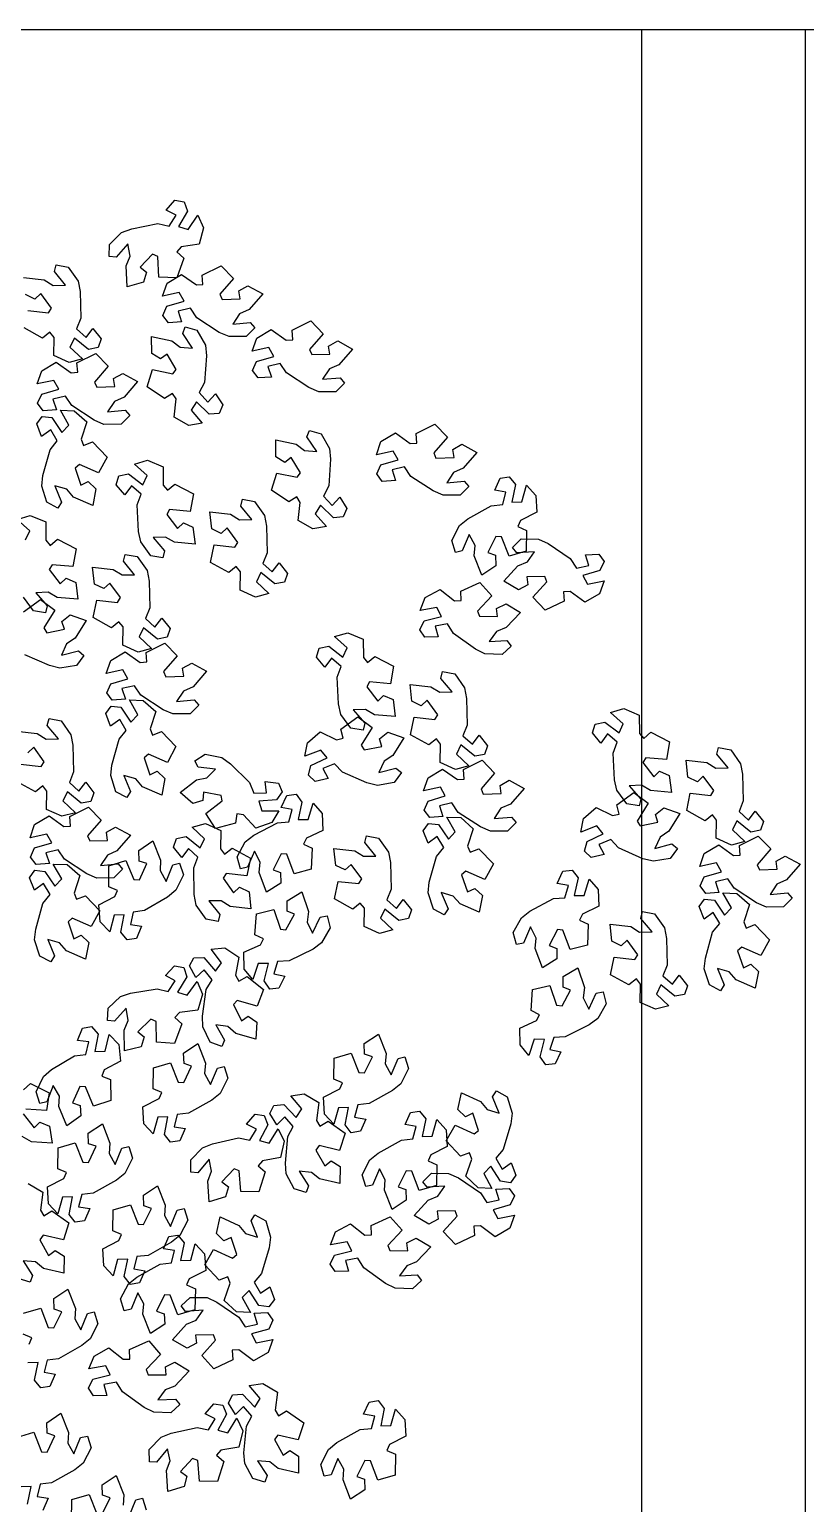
# Model space of a CAD drawing. Header units: millimetres. Extents: x 2004 to 9033, y -135 to 5682.
# Drawn here: x 6346.5 to 6488.4, y 4612.7 to 4882.3 of the extents above; entities that cross this region are included whole.
import ezdxf

# ---------------------------------------------------------------- set-up
doc = ezdxf.new("R2010")
doc.units = ezdxf.units.MM
doc.layers.add('alberi', color=74, linetype='Continuous')

msp = doc.modelspace()

# ---------------------------------------------------------------- linework, layer by layer
for p, q in [((5308.4, 4882.31), (7308.4, 4882.31)), ((6308.4, 4882.31), (6458.4, 4882.31)), ((6458.4, 4882.31), (6458.4, 4582.31)), ((6488.4, 4582.31), (6488.4, 4882.31))]:
    msp.add_line(p, q)
at = {"layer": 'alberi'}
for points in [[(6361.13, 4843.01), (6363.36, 4845.19), (6365.2, 4845.88), (6370, 4846.8), (6372.04, 4846.36), (6373.3, 4848.32), (6371.48, 4849.28), (6373.11, 4851.08), (6374.77, 4850.81), (6375.4, 4849.11), (6375.4, 4849.11), (6373.78, 4846.26), (6375.55, 4845.73), (6377.29, 4848.32), (6378.33, 4846.03), (6377.54, 4843.05), (6374.24, 4842.56), (6373.42, 4841.65), (6374.72, 4840.5), (6374.72, 4840.5), (6373.44, 4836.89), (6370.17, 4837), (6369.97, 4840.81), (6369.02, 4841.2), (6366.72, 4838.84), (6367.9, 4837.94), (6367.35, 4836.1), (6364.35, 4835.27), (6364.16, 4839.08), (6364.89, 4840.84), (6364.48, 4843.08), (6362.37, 4840.64), (6361.09, 4840.76)], [(6386.13, 4826.15), (6383.01, 4826.13), (6381.21, 4826.91), (6377.12, 4829.58), (6375.96, 4831.32), (6373.69, 4830.79), (6374.33, 4828.83), (6371.9, 4828.67), (6370.9, 4830.02), (6371.64, 4831.68), (6371.64, 4831.68), (6374.77, 4832.6), (6373.87, 4834.21), (6370.82, 4833.55), (6371.66, 4835.93), (6374.3, 4837.52), (6377.02, 4835.58), (6378.23, 4835.66), (6378.1, 4837.4), (6378.1, 4837.4), (6381.53, 4839.11), (6383.8, 4836.75), (6381.3, 4833.88), (6381.71, 4832.94), (6385.01, 4833.03), (6384.78, 4834.5), (6386.46, 4835.45), (6389.19, 4833.95), (6386.69, 4831.08), (6384.93, 4830.32), (6383.68, 4828.43), (6386.88, 4828.72), (6387.73, 4827.74)], [(6377.13, 4827.29), (6378.66, 4824.57), (6378.86, 4822.62), (6378.51, 4817.75), (6377.56, 4815.89), (6379.13, 4814.17), (6380.52, 4815.68), (6381.85, 4813.64), (6381.16, 4812.1), (6379.35, 4811.94), (6379.35, 4811.94), (6377.02, 4814.24), (6376.05, 4812.66), (6378.11, 4810.31), (6375.62, 4809.89), (6372.95, 4811.42), (6373.32, 4814.74), (6372.66, 4815.76), (6371.21, 4814.81), (6371.21, 4814.81), (6368.05, 4816.97), (6369, 4820.1), (6372.73, 4819.32), (6373.35, 4820.13), (6371.66, 4822.96), (6370.49, 4822.06), (6368.85, 4823.06), (6368.82, 4826.17), (6372.55, 4825.38), (6374.07, 4824.22), (6376.33, 4824.04), (6374.52, 4826.7), (6374.96, 4827.91)], [(6402.53, 4816.06), (6399.41, 4816.04), (6397.61, 4816.82), (6393.52, 4819.5), (6392.36, 4821.23), (6390.09, 4820.7), (6390.74, 4818.74), (6388.31, 4818.58), (6387.3, 4819.93), (6388.04, 4821.59), (6388.04, 4821.59), (6391.18, 4822.51), (6390.27, 4824.12), (6387.22, 4823.47), (6388.06, 4825.84), (6390.7, 4827.44), (6393.42, 4825.49), (6394.64, 4825.58), (6394.51, 4827.31), (6394.51, 4827.31), (6397.93, 4829.02), (6400.21, 4826.66), (6397.71, 4823.79), (6398.12, 4822.85), (6401.41, 4822.94), (6401.19, 4824.41), (6402.86, 4825.36), (6405.59, 4823.87), (6403.09, 4821), (6401.34, 4820.23), (6400.08, 4818.34), (6403.29, 4818.63), (6404.13, 4817.65)], [(6363.24, 4810.11), (6360.12, 4810.08), (6358.32, 4810.86), (6354.22, 4813.52), (6353.06, 4815.26), (6350.79, 4814.72), (6351.44, 4812.76), (6349.01, 4812.59), (6348, 4813.94), (6348.74, 4815.6), (6348.74, 4815.6), (6351.87, 4816.53), (6350.96, 4818.14), (6347.91, 4817.48), (6348.75, 4819.86), (6351.39, 4821.46), (6354.11, 4819.52), (6355.32, 4819.61), (6355.19, 4821.34), (6355.19, 4821.34), (6358.61, 4823.06), (6360.89, 4820.71), (6358.4, 4817.82), (6358.81, 4816.89), (6362.1, 4816.99), (6361.88, 4818.45), (6363.55, 4819.41), (6366.28, 4817.92), (6363.79, 4815.04), (6362.04, 4814.28), (6360.78, 4812.38), (6363.99, 4812.68), (6364.83, 4811.7)], [(6349.7, 4795.84), (6348.74, 4798.81), (6348.95, 4800.76), (6350.27, 4805.46), (6351.57, 4807.09), (6350.38, 4809.09), (6348.71, 4807.89), (6347.82, 4810.16), (6348.81, 4811.52), (6350.61, 4811.32), (6350.61, 4811.32), (6352.44, 4808.6), (6353.7, 4809.95), (6352.16, 4812.66), (6354.68, 4812.57), (6356.99, 4810.53), (6355.96, 4807.36), (6356.4, 4806.22), (6358.01, 4806.87), (6358.01, 4806.87), (6360.68, 4804.11), (6359.11, 4801.24), (6355.62, 4802.76), (6354.84, 4802.08), (6355.92, 4798.97), (6357.26, 4799.62), (6358.66, 4798.31), (6358.06, 4795.26), (6354.57, 4796.78), (6353.32, 4798.23), (6351.14, 4798.86), (6352.37, 4795.88), (6351.69, 4794.79)], [(6399.84, 4808.38), (6401.38, 4805.66), (6401.57, 4803.71), (6401.23, 4798.83), (6400.27, 4796.97), (6401.85, 4795.25), (6403.24, 4796.77), (6404.56, 4794.72), (6403.87, 4793.19), (6402.07, 4793.03), (6402.07, 4793.03), (6399.73, 4795.32), (6398.77, 4793.74), (6400.82, 4791.4), (6398.34, 4790.98), (6395.66, 4792.51), (6396.03, 4795.83), (6395.37, 4796.85), (6393.92, 4795.9), (6393.92, 4795.9), (6390.76, 4798.06), (6391.71, 4801.19), (6395.44, 4800.41), (6396.06, 4801.22), (6394.38, 4804.05), (6393.2, 4803.14), (6391.56, 4804.14), (6391.54, 4807.25), (6395.26, 4806.47), (6396.78, 4805.3), (6399.04, 4805.13), (6397.23, 4807.79), (6397.68, 4809)], [(6425.25, 4797.15), (6422.13, 4797.13), (6420.33, 4797.91), (6416.24, 4800.58), (6415.07, 4802.32), (6412.81, 4801.79), (6413.45, 4799.83), (6411.02, 4799.67), (6410.02, 4801.02), (6410.76, 4802.68), (6410.76, 4802.68), (6413.89, 4803.6), (6412.99, 4805.21), (6409.94, 4804.55), (6410.78, 4806.93), (6413.42, 4808.52), (6416.14, 4806.58), (6417.35, 4806.66), (6417.22, 4808.4), (6417.22, 4808.4), (6420.65, 4810.11), (6422.92, 4807.75), (6420.42, 4804.88), (6420.83, 4803.94), (6424.13, 4804.03), (6423.9, 4805.5), (6425.58, 4806.45), (6428.31, 4804.95), (6425.81, 4802.08), (6424.05, 4801.32), (6422.79, 4799.43), (6426, 4799.71), (6426.85, 4798.74)], [(6368.69, 4786.07), (6366.84, 4788.59), (6366.41, 4790.5), (6366.17, 4795.38), (6366.9, 4797.34), (6365.13, 4798.86), (6363.93, 4797.19), (6362.37, 4799.06), (6362.87, 4800.67), (6364.64, 4801.05), (6364.64, 4801.05), (6367.23, 4799.05), (6368, 4800.73), (6365.68, 4802.81), (6368.1, 4803.53), (6370.94, 4802.33), (6370.97, 4798.99), (6371.75, 4798.05), (6373.07, 4799.17), (6373.07, 4799.17), (6376.47, 4797.41), (6375.9, 4794.18), (6372.1, 4794.51), (6371.59, 4793.63), (6373.6, 4791.02), (6374.65, 4792.07), (6376.4, 4791.27), (6376.8, 4788.18), (6373.01, 4788.52), (6371.36, 4789.49), (6369.09, 4789.4), (6371.21, 4786.97), (6370.91, 4785.71)], [(6423.72, 4788.84), (6425.15, 4791.61), (6426.68, 4792.84), (6430.95, 4795.22), (6433.03, 4795.44), (6433.61, 4797.7), (6431.58, 4798.04), (6432.56, 4800.26), (6434.23, 4800.52), (6435.35, 4799.1), (6435.35, 4799.1), (6434.71, 4795.89), (6436.56, 4795.95), (6437.39, 4798.95), (6439.11, 4797.1), (6439.29, 4794.02), (6436.31, 4792.52), (6435.82, 4791.41), (6437.41, 4790.71), (6437.41, 4790.71), (6437.33, 4786.89), (6434.19, 4785.97), (6432.8, 4789.52), (6431.78, 4789.59), (6430.33, 4786.63), (6431.74, 4786.15), (6431.8, 4784.23), (6429.21, 4782.5), (6427.83, 4786.05), (6427.97, 4787.96), (6426.88, 4789.95), (6425.64, 4786.98), (6424.38, 4786.69)], [(6387.67, 4795.98), (6389.45, 4793.43), (6389.83, 4791.5), (6389.95, 4786.62), (6389.18, 4784.67), (6390.91, 4783.11), (6392.15, 4784.75), (6393.67, 4782.84), (6393.12, 4781.25), (6391.34, 4780.92), (6391.34, 4780.92), (6388.8, 4782.98), (6387.99, 4781.32), (6390.26, 4779.18), (6387.82, 4778.52), (6385.01, 4779.79), (6385.07, 4783.13), (6384.31, 4784.08), (6382.96, 4783), (6382.96, 4783), (6379.61, 4784.85), (6380.26, 4788.06), (6384.04, 4787.63), (6384.58, 4788.5), (6382.64, 4791.16), (6381.55, 4790.14), (6379.82, 4790.98), (6379.5, 4794.07), (6383.29, 4793.65), (6384.91, 4792.63), (6387.18, 4792.67), (6385.12, 4795.15), (6385.45, 4796.4)], [(6436.44, 4789.14), (6439.56, 4789.1), (6441.34, 4788.28), (6445.38, 4785.54), (6446.51, 4783.78), (6448.79, 4784.27), (6448.18, 4786.24), (6450.61, 4786.36), (6451.59, 4784.99), (6450.82, 4783.34), (6450.82, 4783.34), (6447.67, 4782.48), (6448.55, 4780.85), (6451.61, 4781.45), (6450.72, 4779.09), (6448.05, 4777.55), (6445.37, 4779.54), (6444.16, 4779.48), (6444.25, 4777.74), (6444.25, 4777.74), (6440.79, 4776.1), (6438.56, 4778.49), (6441.12, 4781.32), (6440.72, 4782.27), (6437.43, 4782.23), (6437.63, 4780.76), (6435.94, 4779.85), (6433.23, 4781.39), (6435.79, 4784.21), (6437.55, 4784.94), (6438.85, 4786.81), (6435.63, 4786.59), (6434.81, 4787.58)], [(6366.21, 4785.9), (6368, 4783.34), (6368.38, 4781.42), (6368.5, 4776.53), (6367.73, 4774.59), (6369.45, 4773.02), (6370.7, 4774.66), (6372.21, 4772.76), (6371.67, 4771.16), (6369.89, 4770.83), (6369.89, 4770.83), (6367.35, 4772.89), (6366.53, 4771.23), (6368.8, 4769.09), (6366.37, 4768.44), (6363.56, 4769.7), (6363.62, 4773.05), (6362.86, 4774), (6361.51, 4772.91), (6361.51, 4772.91), (6358.15, 4774.76), (6358.8, 4777.97), (6362.59, 4777.54), (6363.13, 4778.41), (6361.18, 4781.07), (6360.1, 4780.05), (6358.37, 4780.89), (6358.05, 4783.99), (6361.83, 4783.56), (6363.46, 4782.55), (6365.73, 4782.58), (6363.67, 4785.07), (6364, 4786.31)], [(6432.91, 4768.02), (6429.79, 4768.13), (6428.03, 4768.99), (6424.06, 4771.84), (6422.97, 4773.62), (6420.69, 4773.19), (6421.24, 4771.21), (6418.81, 4771.15), (6417.87, 4772.54), (6418.67, 4774.16), (6418.67, 4774.16), (6421.85, 4774.95), (6421.01, 4776.6), (6417.94, 4776.08), (6418.88, 4778.41), (6421.59, 4779.89), (6424.22, 4777.83), (6425.44, 4777.86), (6425.38, 4779.6), (6425.38, 4779.6), (6428.88, 4781.16), (6431.05, 4778.71), (6428.43, 4775.94), (6428.8, 4774.99), (6432.09, 4774.94), (6431.93, 4776.42), (6433.64, 4777.29), (6436.31, 4775.68), (6433.68, 4772.92), (6431.9, 4772.24), (6430.56, 4770.4), (6433.78, 4770.55), (6434.58, 4769.54)], [(6405.28, 4754.55), (6403.43, 4757.06), (6403.01, 4758.98), (6402.77, 4763.86), (6403.49, 4765.82), (6401.72, 4767.34), (6400.52, 4765.67), (6398.96, 4767.54), (6399.46, 4769.15), (6401.24, 4769.52), (6401.24, 4769.52), (6403.83, 4767.52), (6404.6, 4769.21), (6402.28, 4771.29), (6404.69, 4772), (6407.54, 4770.81), (6407.56, 4767.46), (6408.34, 4766.53), (6409.67, 4767.65), (6409.67, 4767.65), (6413.07, 4765.89), (6412.5, 4762.66), (6408.7, 4762.99), (6408.18, 4762.11), (6410.19, 4759.5), (6411.25, 4760.54), (6413, 4759.75), (6413.4, 4756.66), (6409.6, 4757), (6407.96, 4757.97), (6405.69, 4757.88), (6407.8, 4755.45), (6407.51, 4754.19)], [(6375.86, 4757.15), (6372.74, 4757.13), (6370.94, 4757.9), (6366.84, 4760.57), (6365.68, 4762.3), (6363.41, 4761.76), (6364.06, 4759.81), (6361.63, 4759.64), (6360.62, 4760.99), (6361.35, 4762.65), (6361.35, 4762.65), (6364.49, 4763.57), (6363.58, 4765.18), (6360.53, 4764.52), (6361.37, 4766.9), (6364, 4768.5), (6366.73, 4766.56), (6367.94, 4766.65), (6367.81, 4768.38), (6367.81, 4768.38), (6371.23, 4770.1), (6373.51, 4767.75), (6371.02, 4764.87), (6371.43, 4763.93), (6374.72, 4764.03), (6374.5, 4765.5), (6376.17, 4766.45), (6378.9, 4764.96), (6376.41, 4762.09), (6374.66, 4761.32), (6373.4, 4759.43), (6376.61, 4759.72), (6377.45, 4758.75)], [(6424.26, 4764.46), (6426.05, 4761.9), (6426.43, 4759.98), (6426.55, 4755.09), (6425.77, 4753.15), (6427.5, 4751.59), (6428.75, 4753.23), (6430.26, 4751.32), (6429.72, 4749.73), (6427.93, 4749.39), (6427.93, 4749.39), (6425.4, 4751.46), (6424.58, 4749.79), (6426.85, 4747.66), (6424.42, 4747), (6421.61, 4748.27), (6421.66, 4751.61), (6420.91, 4752.56), (6419.55, 4751.47), (6419.55, 4751.47), (6416.2, 4753.32), (6416.85, 4756.53), (6420.64, 4756.11), (6421.18, 4756.98), (6419.23, 4759.63), (6418.15, 4758.62), (6416.42, 4759.46), (6416.1, 4762.55), (6419.88, 4762.12), (6421.51, 4761.11), (6423.78, 4761.15), (6421.72, 4763.63), (6422.05, 4764.88)], [(6362.32, 4742.88), (6361.36, 4745.85), (6361.56, 4747.8), (6362.88, 4752.51), (6364.19, 4754.13), (6363, 4756.14), (6361.33, 4754.93), (6360.44, 4757.2), (6361.43, 4758.57), (6363.23, 4758.36), (6363.23, 4758.36), (6365.05, 4755.64), (6366.32, 4756.99), (6364.78, 4759.7), (6367.3, 4759.62), (6369.61, 4757.58), (6368.58, 4754.4), (6369.02, 4753.27), (6370.63, 4753.91), (6370.63, 4753.91), (6373.29, 4751.16), (6371.73, 4748.28), (6368.24, 4749.8), (6367.46, 4749.13), (6368.54, 4746.02), (6369.88, 4746.67), (6371.28, 4745.36), (6370.68, 4742.31), (6367.19, 4743.83), (6365.94, 4745.27), (6363.75, 4745.9), (6364.99, 4742.93), (6364.31, 4741.83)], [(6455.76, 4740.68), (6453.91, 4743.19), (6453.49, 4745.11), (6453.24, 4749.99), (6453.97, 4751.95), (6452.2, 4753.47), (6451, 4751.8), (6449.44, 4753.67), (6449.94, 4755.28), (6451.72, 4755.65), (6451.72, 4755.65), (6454.3, 4753.66), (6455.08, 4755.34), (6452.75, 4757.42), (6455.17, 4758.13), (6458.01, 4756.94), (6458.04, 4753.59), (6458.82, 4752.66), (6460.14, 4753.78), (6460.14, 4753.78), (6463.54, 4752.02), (6462.97, 4748.79), (6459.18, 4749.12), (6458.66, 4748.24), (6460.67, 4745.63), (6461.73, 4746.67), (6463.48, 4745.88), (6463.87, 4742.79), (6460.08, 4743.13), (6458.43, 4744.1), (6456.16, 4744.01), (6458.28, 4741.58), (6457.99, 4740.32)], [(6413.18, 4744.58), (6410.11, 4744.06), (6408.2, 4744.53), (6403.73, 4746.51), (6402.3, 4748.03), (6400.15, 4747.14), (6401.11, 4745.31), (6398.74, 4744.76), (6397.53, 4745.93), (6397.98, 4747.68), (6397.98, 4747.68), (6400.93, 4749.1), (6399.77, 4750.54), (6396.87, 4749.4), (6397.32, 4751.88), (6399.66, 4753.88), (6402.66, 4752.41), (6403.85, 4752.69), (6403.44, 4754.38), (6403.44, 4754.38), (6406.54, 4756.62), (6409.17, 4754.66), (6407.17, 4751.42), (6407.72, 4750.56), (6410.96, 4751.19), (6410.5, 4752.6), (6412, 4753.81), (6414.93, 4752.78), (6412.93, 4749.54), (6411.33, 4748.5), (6410.39, 4746.43), (6413.51, 4747.23), (6414.5, 4746.41)], [(6378.6, 4749.78), (6381.65, 4749.17), (6383.26, 4748.04), (6386.73, 4744.6), (6387.52, 4742.67), (6389.85, 4742.73), (6389.61, 4744.78), (6392.02, 4744.45), (6392.73, 4742.92), (6391.68, 4741.45), (6391.68, 4741.45), (6388.42, 4741.18), (6388.98, 4739.42), (6392.1, 4739.44), (6390.8, 4737.29), (6387.89, 4736.26), (6385.62, 4738.71), (6384.41, 4738.87), (6384.19, 4737.15), (6384.19, 4737.15), (6380.49, 4736.16), (6378.74, 4738.93), (6381.76, 4741.24), (6381.55, 4742.24), (6378.31, 4742.81), (6378.23, 4741.33), (6376.4, 4740.74), (6374.03, 4742.75), (6377.05, 4745.06), (6378.92, 4745.46), (6380.54, 4747.05), (6377.34, 4747.42), (6376.71, 4748.55)], [(6474.74, 4750.59), (6476.52, 4748.03), (6476.9, 4746.11), (6477.02, 4741.22), (6476.25, 4739.28), (6477.98, 4737.72), (6479.22, 4739.36), (6480.74, 4737.45), (6480.19, 4735.86), (6478.41, 4735.52), (6478.41, 4735.52), (6475.87, 4737.59), (6475.06, 4735.92), (6477.33, 4733.79), (6474.9, 4733.13), (6472.09, 4734.4), (6472.14, 4737.74), (6471.39, 4738.69), (6470.03, 4737.6), (6470.03, 4737.6), (6466.68, 4739.45), (6467.33, 4742.66), (6471.11, 4742.24), (6471.65, 4743.11), (6469.71, 4745.76), (6468.63, 4744.75), (6466.9, 4745.59), (6466.58, 4748.68), (6470.36, 4748.25), (6471.98, 4747.24), (6474.25, 4747.28), (6472.2, 4749.76), (6472.52, 4751.01)], [(6433.91, 4735.72), (6430.79, 4735.69), (6428.99, 4736.47), (6424.89, 4739.13), (6423.72, 4740.87), (6421.46, 4740.33), (6422.11, 4738.37), (6419.68, 4738.2), (6418.67, 4739.55), (6419.4, 4741.21), (6419.4, 4741.21), (6422.54, 4742.14), (6421.63, 4743.75), (6418.58, 4743.09), (6419.42, 4745.46), (6422.05, 4747.06), (6424.78, 4745.13), (6425.99, 4745.21), (6425.86, 4746.95), (6425.86, 4746.95), (6429.28, 4748.67), (6431.56, 4746.31), (6429.07, 4743.43), (6429.48, 4742.49), (6432.77, 4742.6), (6432.54, 4744.06), (6434.21, 4745.02), (6436.95, 4743.53), (6434.45, 4740.65), (6432.7, 4739.89), (6431.45, 4737.99), (6434.66, 4738.28), (6435.5, 4737.31)], [(6384.48, 4731.01), (6385.97, 4733.74), (6387.53, 4734.94), (6391.85, 4737.23), (6393.93, 4737.4), (6394.56, 4739.64), (6392.54, 4740.02), (6393.57, 4742.23), (6395.24, 4742.45), (6396.33, 4741.01), (6396.33, 4741.01), (6395.62, 4737.81), (6397.47, 4737.83), (6398.37, 4740.81), (6400.04, 4738.93), (6400.16, 4735.84), (6397.14, 4734.4), (6396.63, 4733.3), (6398.21, 4732.58), (6398.21, 4732.58), (6398.04, 4728.75), (6394.88, 4727.9), (6393.57, 4731.48), (6392.55, 4731.58), (6391.04, 4728.65), (6392.43, 4728.14), (6392.45, 4726.21), (6389.83, 4724.55), (6388.52, 4728.13), (6388.71, 4730.03), (6387.66, 4732.05), (6386.36, 4729.1), (6385.1, 4728.84)], [(6463.66, 4730.71), (6460.58, 4730.19), (6458.68, 4730.66), (6454.21, 4732.64), (6452.78, 4734.16), (6450.63, 4733.27), (6451.58, 4731.44), (6449.21, 4730.89), (6448, 4732.06), (6448.46, 4733.81), (6448.46, 4733.81), (6451.41, 4735.23), (6450.25, 4736.67), (6447.35, 4735.53), (6447.79, 4738.01), (6450.14, 4740.01), (6453.14, 4738.54), (6454.32, 4738.82), (6453.92, 4740.51), (6453.92, 4740.51), (6457.02, 4742.75), (6459.64, 4740.79), (6457.65, 4737.55), (6458.2, 4736.69), (6461.43, 4737.32), (6460.98, 4738.73), (6462.47, 4739.94), (6465.41, 4738.91), (6463.41, 4735.67), (6461.8, 4734.63), (6460.87, 4732.56), (6463.99, 4733.36), (6464.98, 4732.54)], [(6361.94, 4727.14), (6358.82, 4727.11), (6357.02, 4727.89), (6352.92, 4730.55), (6351.76, 4732.29), (6349.49, 4731.75), (6350.14, 4729.8), (6347.71, 4729.62), (6346.7, 4730.97), (6347.44, 4732.63), (6347.44, 4732.63), (6350.57, 4733.56), (6349.66, 4735.17), (6346.62, 4734.51), (6347.45, 4736.89), (6350.09, 4738.49), (6352.81, 4736.55), (6354.02, 4736.64), (6353.89, 4738.37), (6353.89, 4738.37), (6357.31, 4740.09), (6359.59, 4737.74), (6357.1, 4734.86), (6357.51, 4733.92), (6360.8, 4734.02), (6360.58, 4735.49), (6362.25, 4736.44), (6364.98, 4734.95), (6362.49, 4732.08), (6360.74, 4731.31), (6359.48, 4729.42), (6362.69, 4729.71), (6363.54, 4728.73)], [(6378.79, 4719.63), (6377.01, 4722.19), (6376.64, 4724.12), (6376.53, 4729.01), (6377.31, 4730.95), (6375.59, 4732.51), (6374.34, 4730.88), (6372.83, 4732.79), (6373.38, 4734.38), (6375.17, 4734.71), (6375.17, 4734.71), (6377.7, 4732.64), (6378.52, 4734.3), (6376.26, 4736.45), (6378.69, 4737.09), (6381.5, 4735.81), (6381.43, 4732.47), (6382.18, 4731.52), (6383.54, 4732.6), (6383.54, 4732.6), (6386.89, 4730.74), (6386.23, 4727.53), (6382.44, 4727.97), (6381.9, 4727.1), (6383.83, 4724.44), (6384.92, 4725.45), (6386.65, 4724.61), (6386.96, 4721.51), (6383.17, 4721.95), (6381.56, 4722.97), (6379.29, 4722.94), (6381.33, 4720.45), (6381, 4719.21)], [(6420.37, 4721.45), (6419.41, 4724.41), (6419.61, 4726.36), (6420.93, 4731.07), (6422.24, 4732.7), (6421.05, 4734.7), (6419.38, 4733.5), (6418.49, 4735.77), (6419.48, 4737.13), (6421.28, 4736.93), (6421.28, 4736.93), (6423.1, 4734.21), (6424.37, 4735.56), (6422.83, 4738.27), (6425.35, 4738.18), (6427.66, 4736.14), (6426.62, 4732.96), (6427.07, 4731.83), (6428.68, 4732.48), (6428.68, 4732.48), (6431.34, 4729.72), (6429.78, 4726.85), (6426.29, 4728.36), (6425.51, 4727.69), (6426.59, 4724.58), (6427.92, 4725.23), (6429.33, 4723.92), (6428.73, 4720.87), (6425.24, 4722.39), (6423.98, 4723.84), (6421.8, 4724.47), (6423.04, 4721.49), (6422.36, 4720.4)], [(6374.65, 4727.7), (6373.27, 4724.9), (6371.77, 4723.64), (6367.55, 4721.17), (6365.48, 4720.91), (6364.95, 4718.64), (6366.98, 4718.34), (6366.05, 4716.1), (6364.39, 4715.8), (6363.23, 4717.2), (6363.23, 4717.2), (6363.81, 4720.42), (6361.96, 4720.33), (6361.19, 4717.31), (6359.44, 4719.12), (6359.19, 4722.2), (6362.14, 4723.76), (6362.61, 4724.88), (6361, 4725.54), (6361, 4725.54), (6361, 4729.37), (6364.13, 4730.35), (6365.58, 4726.84), (6366.61, 4726.78), (6367.99, 4729.77), (6366.58, 4730.23), (6366.48, 4732.15), (6369.03, 4733.92), (6370.48, 4730.4), (6370.38, 4728.49), (6371.51, 4726.52), (6372.69, 4729.52), (6373.94, 4729.84)], [(6410.34, 4734.45), (6412.13, 4731.89), (6412.51, 4729.97), (6412.63, 4725.08), (6411.86, 4723.14), (6413.59, 4721.58), (6414.83, 4723.22), (6416.34, 4721.31), (6415.8, 4719.72), (6414.02, 4719.38), (6414.02, 4719.38), (6411.48, 4721.44), (6410.67, 4719.78), (6412.93, 4717.64), (6410.5, 4716.99), (6407.69, 4718.26), (6407.75, 4721.6), (6406.99, 4722.55), (6405.64, 4721.46), (6405.64, 4721.46), (6402.28, 4723.31), (6402.93, 4726.52), (6406.72, 4726.1), (6407.26, 4726.97), (6405.31, 4729.62), (6404.23, 4728.61), (6402.5, 4729.45), (6402.18, 4732.54), (6405.97, 4732.11), (6407.59, 4731.1), (6409.86, 4731.14), (6407.8, 4733.62), (6408.13, 4734.87)], [(6484.38, 4721.85), (6481.26, 4721.82), (6479.46, 4722.6), (6475.36, 4725.26), (6474.2, 4727), (6471.93, 4726.46), (6472.58, 4724.5), (6470.15, 4724.33), (6469.15, 4725.68), (6469.88, 4727.34), (6469.88, 4727.34), (6473.02, 4728.27), (6472.1, 4729.88), (6469.06, 4729.22), (6469.89, 4731.59), (6472.53, 4733.2), (6475.25, 4731.26), (6476.47, 4731.34), (6476.33, 4733.08), (6476.33, 4733.08), (6479.76, 4734.8), (6482.04, 4732.44), (6479.54, 4729.56), (6479.96, 4728.62), (6483.25, 4728.73), (6483.02, 4730.19), (6484.69, 4731.15), (6487.42, 4729.66), (6484.93, 4726.78), (6483.18, 4726.02), (6481.93, 4724.12), (6485.14, 4724.42), (6485.98, 4723.44)], [(6348.4, 4712.87), (6347.44, 4715.84), (6347.65, 4717.79), (6348.97, 4722.49), (6350.28, 4724.12), (6349.08, 4726.12), (6347.41, 4724.92), (6346.53, 4727.19), (6347.51, 4728.55), (6349.32, 4728.35), (6349.32, 4728.35), (6351.14, 4725.63), (6352.4, 4726.98), (6350.86, 4729.69), (6353.38, 4729.6), (6355.69, 4727.57), (6354.66, 4724.39), (6355.1, 4723.26), (6356.72, 4723.9), (6356.72, 4723.9), (6359.38, 4721.14), (6357.81, 4718.27), (6354.32, 4719.79), (6353.55, 4719.11), (6354.63, 4716), (6355.96, 4716.66), (6357.37, 4715.35), (6356.76, 4712.29), (6353.27, 4713.82), (6352.02, 4715.26), (6349.84, 4715.89), (6351.07, 4712.91), (6350.4, 4711.82)], [(6434.96, 4717.14), (6436.45, 4719.87), (6438, 4721.07), (6442.33, 4723.36), (6444.41, 4723.53), (6445.04, 4725.77), (6443.02, 4726.16), (6444.05, 4728.36), (6445.72, 4728.58), (6446.81, 4727.14), (6446.81, 4727.14), (6446.1, 4723.94), (6447.95, 4723.96), (6448.85, 4726.94), (6450.52, 4725.06), (6450.64, 4721.97), (6447.62, 4720.54), (6447.1, 4719.43), (6448.68, 4718.71), (6448.68, 4718.71), (6448.52, 4714.88), (6445.36, 4714.03), (6444.05, 4717.61), (6443.03, 4717.71), (6441.52, 4714.78), (6442.91, 4714.27), (6442.93, 4712.34), (6440.3, 4710.68), (6439, 4714.26), (6439.18, 4716.16), (6438.14, 4718.18), (6436.83, 4715.23), (6435.57, 4714.97)], [(6401.49, 4718), (6399.93, 4715.3), (6398.35, 4714.15), (6393.97, 4711.97), (6391.88, 4711.85), (6391.2, 4709.62), (6393.21, 4709.19), (6392.12, 4707.01), (6390.45, 4706.83), (6389.39, 4708.3), (6389.39, 4708.3), (6390.19, 4711.47), (6388.34, 4711.51), (6387.36, 4708.55), (6385.74, 4710.47), (6385.7, 4713.56), (6388.75, 4714.92), (6389.29, 4716.01), (6387.73, 4716.77), (6387.73, 4716.77), (6387.99, 4720.59), (6391.17, 4721.36), (6392.39, 4717.75), (6393.4, 4717.63), (6394.99, 4720.52), (6393.61, 4721.07), (6393.64, 4722.99), (6396.31, 4724.59), (6397.52, 4720.98), (6397.29, 4719.08), (6398.28, 4717.04), (6399.66, 4719.96), (6400.93, 4720.19)], [(6470.84, 4707.58), (6469.89, 4710.54), (6470.09, 4712.49), (6471.41, 4717.2), (6472.72, 4718.83), (6471.53, 4720.83), (6469.86, 4719.63), (6468.97, 4721.9), (6469.96, 4723.26), (6471.76, 4723.06), (6471.76, 4723.06), (6473.58, 4720.34), (6474.85, 4721.69), (6473.31, 4724.4), (6475.82, 4724.31), (6478.14, 4722.27), (6477.1, 4719.1), (6477.54, 4717.96), (6479.16, 4718.61), (6479.16, 4718.61), (6481.82, 4715.85), (6480.26, 4712.98), (6476.76, 4714.49), (6475.99, 4713.82), (6477.07, 4710.71), (6478.4, 4711.36), (6479.81, 4710.05), (6479.2, 4707), (6475.72, 4708.52), (6474.46, 4709.97), (6472.28, 4710.6), (6473.52, 4707.62), (6472.84, 4706.53)], [(6460.82, 4720.58), (6462.61, 4718.02), (6462.99, 4716.1), (6463.11, 4711.21), (6462.33, 4709.27), (6464.06, 4707.71), (6465.31, 4709.35), (6466.82, 4707.44), (6466.28, 4705.85), (6464.49, 4705.51), (6464.49, 4705.51), (6461.96, 4707.57), (6461.14, 4705.91), (6463.41, 4703.77), (6460.98, 4703.12), (6458.17, 4704.39), (6458.22, 4707.73), (6457.47, 4708.68), (6456.11, 4707.59), (6456.11, 4707.59), (6452.76, 4709.44), (6453.41, 4712.65), (6457.2, 4712.23), (6457.74, 4713.1), (6455.79, 4715.75), (6454.71, 4714.74), (6452.98, 4715.58), (6452.66, 4718.67), (6456.44, 4718.24), (6458.07, 4717.23), (6460.34, 4717.27), (6458.28, 4719.75), (6458.61, 4721)], [(6379.53, 4697.1), (6378.18, 4699.92), (6378.13, 4701.88), (6378.8, 4706.72), (6379.88, 4708.51), (6378.43, 4710.33), (6376.94, 4708.92), (6375.76, 4711.05), (6376.55, 4712.53), (6378.37, 4712.57), (6378.37, 4712.57), (6380.54, 4710.12), (6381.61, 4711.63), (6379.72, 4714.11), (6382.23, 4714.35), (6384.79, 4712.64), (6384.19, 4709.36), (6384.78, 4708.29), (6386.3, 4709.15), (6386.3, 4709.15), (6389.3, 4706.77), (6388.14, 4703.71), (6384.47, 4704.75), (6383.79, 4703.98), (6385.28, 4701.04), (6386.51, 4701.87), (6388.08, 4700.76), (6387.89, 4697.65), (6384.23, 4698.69), (6382.8, 4699.96), (6380.55, 4700.29), (6382.17, 4697.51), (6381.65, 4696.33)], [(6360.87, 4703.33), (6363.15, 4705.45), (6365, 4706.09), (6369.83, 4706.89), (6371.86, 4706.39), (6373.17, 4708.32), (6371.37, 4709.32), (6373.05, 4711.09), (6374.7, 4710.77), (6375.28, 4709.05), (6375.28, 4709.05), (6373.59, 4706.25), (6375.35, 4705.68), (6377.15, 4708.22), (6378.14, 4705.9), (6377.27, 4702.94), (6373.95, 4702.53), (6373.11, 4701.65), (6374.38, 4700.46), (6374.38, 4700.46), (6373.01, 4696.89), (6369.74, 4697.09), (6369.64, 4700.89), (6368.7, 4701.31), (6366.34, 4699.02), (6367.5, 4698.09), (6366.91, 4696.26), (6363.88, 4695.51), (6363.79, 4699.32), (6364.56, 4701.06), (6364.21, 4703.31), (6362.04, 4700.93), (6360.76, 4701.08)], [(6451.97, 4704.13), (6450.41, 4701.43), (6448.82, 4700.28), (6444.45, 4698.1), (6442.36, 4697.98), (6441.68, 4695.75), (6443.69, 4695.32), (6442.6, 4693.14), (6440.93, 4692.96), (6439.87, 4694.43), (6439.87, 4694.43), (6440.66, 4697.6), (6438.81, 4697.64), (6437.84, 4694.68), (6436.21, 4696.6), (6436.17, 4699.69), (6439.22, 4701.05), (6439.77, 4702.14), (6438.21, 4702.9), (6438.21, 4702.9), (6438.46, 4706.72), (6441.65, 4707.49), (6442.86, 4703.88), (6443.88, 4703.76), (6445.46, 4706.65), (6444.09, 4707.2), (6444.12, 4709.12), (6446.78, 4710.72), (6448, 4707.11), (6447.77, 4705.21), (6448.76, 4703.17), (6450.14, 4706.09), (6451.41, 4706.32)], [(6347.7, 4688.02), (6349.05, 4690.83), (6350.55, 4692.1), (6354.75, 4694.6), (6356.82, 4694.88), (6357.33, 4697.15), (6355.3, 4697.43), (6356.22, 4699.68), (6357.87, 4699.99), (6359.04, 4698.6), (6359.04, 4698.6), (6358.48, 4695.38), (6360.33, 4695.48), (6361.08, 4698.51), (6362.84, 4696.71), (6363.12, 4693.64), (6360.18, 4692.05), (6359.72, 4690.92), (6361.33, 4690.28), (6361.33, 4690.28), (6361.36, 4686.45), (6358.24, 4685.44), (6356.76, 4688.95), (6355.73, 4689), (6354.37, 4686), (6355.79, 4685.55), (6355.9, 4683.63), (6353.36, 4681.84), (6351.88, 4685.35), (6351.97, 4687.26), (6350.83, 4689.22), (6349.67, 4686.21), (6348.42, 4685.88)], [(6415.82, 4692.28), (6414.39, 4689.5), (6412.87, 4688.27), (6408.61, 4685.87), (6406.53, 4685.65), (6405.96, 4683.39), (6407.99, 4683.06), (6407.02, 4680.83), (6405.35, 4680.56), (6404.22, 4681.98), (6404.22, 4681.98), (6404.86, 4685.19), (6403.01, 4685.13), (6402.18, 4682.12), (6400.46, 4683.96), (6400.27, 4687.04), (6403.25, 4688.56), (6403.73, 4689.67), (6402.14, 4690.36), (6402.14, 4690.36), (6402.2, 4694.19), (6405.34, 4695.11), (6406.74, 4691.57), (6407.76, 4691.5), (6409.2, 4694.46), (6407.79, 4694.94), (6407.73, 4696.87), (6410.31, 4698.6), (6411.7, 4695.05), (6411.57, 4693.15), (6412.66, 4691.16), (6413.89, 4694.14), (6415.15, 4694.43)], [(6382.78, 4690.53), (6381.36, 4687.75), (6379.84, 4686.52), (6375.58, 4684.12), (6373.5, 4683.89), (6372.93, 4681.64), (6374.96, 4681.3), (6373.98, 4679.07), (6372.32, 4678.81), (6371.19, 4680.23), (6371.19, 4680.23), (6371.82, 4683.44), (6369.97, 4683.38), (6369.14, 4680.37), (6367.43, 4682.21), (6367.23, 4685.29), (6370.21, 4686.81), (6370.7, 4687.92), (6369.1, 4688.61), (6369.1, 4688.61), (6369.17, 4692.43), (6372.31, 4693.36), (6373.7, 4689.82), (6374.73, 4689.75), (6376.16, 4692.71), (6374.76, 4693.19), (6374.69, 4695.11), (6377.27, 4696.84), (6378.67, 4693.3), (6378.53, 4691.39), (6379.63, 4689.4), (6380.86, 4692.38), (6382.11, 4692.68)], [(6394.93, 4670.3), (6393.45, 4673.04), (6393.29, 4675), (6393.73, 4679.87), (6394.72, 4681.71), (6393.18, 4683.46), (6391.76, 4681.97), (6390.47, 4684.04), (6391.19, 4685.56), (6393, 4685.69), (6393, 4685.69), (6395.29, 4683.35), (6396.28, 4684.91), (6394.27, 4687.29), (6396.76, 4687.67), (6399.41, 4686.09), (6398.98, 4682.77), (6399.62, 4681.74), (6401.09, 4682.67), (6401.09, 4682.67), (6404.21, 4680.45), (6403.2, 4677.33), (6399.49, 4678.19), (6398.85, 4677.38), (6400.48, 4674.52), (6401.67, 4675.41), (6403.29, 4674.38), (6403.26, 4671.27), (6399.55, 4672.12), (6398.05, 4673.31), (6395.79, 4673.54), (6397.55, 4670.84), (6397.09, 4669.63)], [(6433.87, 4687.12), (6434.76, 4684.14), (6434.52, 4682.19), (6433.1, 4677.51), (6431.76, 4675.91), (6432.91, 4673.88), (6434.6, 4675.05), (6435.44, 4672.77), (6434.43, 4671.42), (6432.63, 4671.67), (6432.63, 4671.67), (6430.87, 4674.42), (6429.57, 4673.1), (6431.06, 4670.35), (6428.54, 4670.5), (6426.27, 4672.58), (6427.37, 4675.74), (6426.95, 4676.88), (6425.32, 4676.27), (6425.32, 4676.27), (6422.72, 4679.08), (6424.34, 4681.92), (6427.8, 4680.33), (6428.59, 4680.99), (6427.58, 4684.12), (6426.23, 4683.49), (6424.85, 4684.83), (6425.52, 4687.87), (6428.98, 4686.28), (6430.2, 4684.81), (6432.37, 4684.13), (6431.19, 4687.13), (6431.89, 4688.21)], [(6375.98, 4675.58), (6378.16, 4677.82), (6379.98, 4678.55), (6384.75, 4679.59), (6386.81, 4679.19), (6388.02, 4681.18), (6386.17, 4682.1), (6387.76, 4683.94), (6389.43, 4683.71), (6390.09, 4682.02), (6390.09, 4682.02), (6388.54, 4679.14), (6390.33, 4678.65), (6392, 4681.28), (6393.1, 4679.02), (6392.38, 4676.02), (6389.09, 4675.44), (6388.3, 4674.52), (6389.62, 4673.4), (6389.62, 4673.4), (6388.44, 4669.76), (6385.16, 4669.79), (6384.87, 4673.59), (6383.91, 4673.96), (6381.67, 4671.55), (6382.87, 4670.68), (6382.37, 4668.82), (6379.39, 4667.92), (6379.1, 4671.72), (6379.79, 4673.5), (6379.33, 4675.73), (6377.28, 4673.24), (6375.99, 4673.33)], [(6407.32, 4672.84), (6408.75, 4675.61), (6410.28, 4676.84), (6414.55, 4679.22), (6416.62, 4679.44), (6417.2, 4681.7), (6415.18, 4682.03), (6416.16, 4684.26), (6417.82, 4684.52), (6418.95, 4683.1), (6418.95, 4683.1), (6418.3, 4679.89), (6420.15, 4679.95), (6420.99, 4682.95), (6422.7, 4681.1), (6422.89, 4678.02), (6419.9, 4676.52), (6419.41, 4675.41), (6421, 4674.71), (6421, 4674.71), (6420.93, 4670.88), (6417.78, 4669.97), (6416.4, 4673.52), (6415.38, 4673.59), (6413.93, 4670.63), (6415.33, 4670.15), (6415.39, 4668.23), (6412.8, 4666.5), (6411.42, 4670.05), (6411.56, 4671.96), (6410.48, 4673.95), (6409.23, 4670.98), (6407.98, 4670.69)], [(6365.34, 4675.89), (6363.92, 4673.11), (6362.39, 4671.88), (6358.13, 4669.48), (6356.06, 4669.26), (6355.48, 4667), (6357.51, 4666.67), (6356.54, 4664.43), (6354.88, 4664.17), (6353.75, 4665.59), (6353.75, 4665.59), (6354.38, 4668.8), (6352.53, 4668.74), (6351.7, 4665.73), (6349.99, 4667.57), (6349.79, 4670.65), (6352.77, 4672.17), (6353.26, 4673.28), (6351.66, 4673.97), (6351.66, 4673.97), (6351.73, 4677.8), (6354.87, 4678.72), (6356.26, 4675.18), (6357.28, 4675.11), (6358.72, 4678.07), (6357.32, 4678.55), (6357.25, 4680.47), (6359.83, 4682.21), (6361.22, 4678.66), (6361.09, 4676.75), (6362.19, 4674.77), (6363.42, 4677.74), (6364.67, 4678.04)], [(6420.03, 4673.13), (6423.15, 4673.1), (6424.94, 4672.28), (6428.98, 4669.54), (6430.11, 4667.78), (6432.38, 4668.27), (6431.78, 4670.24), (6434.21, 4670.36), (6435.19, 4668.99), (6434.42, 4667.34), (6434.42, 4667.34), (6431.26, 4666.48), (6432.14, 4664.85), (6435.2, 4665.45), (6434.32, 4663.09), (6431.65, 4661.54), (6428.96, 4663.54), (6427.75, 4663.48), (6427.85, 4661.74), (6427.85, 4661.74), (6424.39, 4660.09), (6422.16, 4662.49), (6424.71, 4665.32), (6424.32, 4666.27), (6421.03, 4666.23), (6421.22, 4664.76), (6419.53, 4663.85), (6416.83, 4665.39), (6419.38, 4668.21), (6421.15, 4668.94), (6422.44, 4670.81), (6419.23, 4670.58), (6418.4, 4671.58)], [(6375.44, 4664.54), (6374.01, 4661.76), (6372.49, 4660.53), (6368.23, 4658.13), (6366.15, 4657.91), (6365.58, 4655.65), (6367.61, 4655.32), (6366.63, 4653.09), (6364.97, 4652.82), (6363.84, 4654.24), (6363.84, 4654.24), (6364.48, 4657.45), (6362.62, 4657.39), (6361.8, 4654.38), (6360.08, 4656.23), (6359.89, 4659.3), (6362.86, 4660.82), (6363.35, 4661.93), (6361.76, 4662.62), (6361.76, 4662.62), (6361.82, 4666.45), (6364.96, 4667.38), (6366.36, 4663.83), (6367.38, 4663.76), (6368.82, 4666.72), (6367.41, 4667.2), (6367.34, 4669.13), (6369.93, 4670.86), (6371.32, 4667.31), (6371.19, 4665.41), (6372.28, 4663.42), (6373.51, 4666.4), (6374.77, 4666.69)], [(6389.7, 4664.43), (6390.59, 4661.44), (6390.35, 4659.5), (6388.93, 4654.82), (6387.59, 4653.22), (6388.74, 4651.19), (6390.43, 4652.36), (6391.28, 4650.07), (6390.26, 4648.73), (6388.46, 4648.97), (6388.46, 4648.97), (6386.7, 4651.72), (6385.4, 4650.4), (6386.89, 4647.66), (6384.37, 4647.8), (6382.1, 4649.89), (6383.2, 4653.04), (6382.78, 4654.18), (6381.16, 4653.57), (6381.16, 4653.57), (6378.55, 4656.38), (6380.18, 4659.22), (6383.64, 4657.63), (6384.42, 4658.29), (6383.41, 4661.42), (6382.06, 4660.8), (6380.69, 4662.14), (6381.35, 4665.18), (6384.81, 4663.58), (6386.03, 4662.11), (6388.2, 4661.44), (6387.03, 4664.44), (6387.73, 4665.52)], [(6416.51, 4652.02), (6413.39, 4652.13), (6411.63, 4652.99), (6407.65, 4655.84), (6406.57, 4657.62), (6404.28, 4657.19), (6404.84, 4655.21), (6402.41, 4655.15), (6401.46, 4656.54), (6402.27, 4658.16), (6402.27, 4658.16), (6405.44, 4658.95), (6404.61, 4660.6), (6401.53, 4660.08), (6402.48, 4662.41), (6405.18, 4663.89), (6407.82, 4661.83), (6409.03, 4661.86), (6408.98, 4663.6), (6408.98, 4663.6), (6412.47, 4665.16), (6414.64, 4662.71), (6412.02, 4659.94), (6412.39, 4658.99), (6415.69, 4658.94), (6415.53, 4660.42), (6417.24, 4661.29), (6419.9, 4659.68), (6417.28, 4656.92), (6415.5, 4656.23), (6414.16, 4654.4), (6417.38, 4654.55), (6418.17, 4653.53)], [(6363.15, 4650.15), (6364.58, 4652.92), (6366.11, 4654.14), (6370.38, 4656.53), (6372.46, 4656.74), (6373.04, 4659), (6371.01, 4659.34), (6371.99, 4661.57), (6373.65, 4661.83), (6374.78, 4660.4), (6374.78, 4660.4), (6374.13, 4657.2), (6375.99, 4657.25), (6376.82, 4660.25), (6378.53, 4658.41), (6378.72, 4655.33), (6375.73, 4653.82), (6375.24, 4652.71), (6376.84, 4652.02), (6376.84, 4652.02), (6376.76, 4648.19), (6373.61, 4647.27), (6372.23, 4650.82), (6371.21, 4650.9), (6369.76, 4647.94), (6371.16, 4647.45), (6371.23, 4645.53), (6368.64, 4643.81), (6367.26, 4647.36), (6367.4, 4649.26), (6366.31, 4651.25), (6365.07, 4648.28), (6363.81, 4647.99)], [(6375.87, 4650.44), (6378.98, 4650.4), (6380.77, 4649.59), (6384.81, 4646.84), (6385.94, 4645.08), (6388.22, 4645.57), (6387.61, 4647.54), (6390.04, 4647.66), (6391.02, 4646.29), (6390.25, 4644.65), (6390.25, 4644.65), (6387.1, 4643.78), (6387.97, 4642.15), (6391.03, 4642.75), (6390.15, 4640.39), (6387.48, 4638.85), (6384.8, 4640.84), (6383.58, 4640.78), (6383.68, 4639.05), (6383.68, 4639.05), (6380.22, 4637.4), (6377.99, 4639.8), (6380.54, 4642.63), (6380.15, 4643.57), (6376.86, 4643.54), (6377.05, 4642.07), (6375.36, 4641.15), (6372.66, 4642.69), (6375.21, 4645.52), (6376.98, 4646.25), (6378.27, 4648.11), (6375.06, 4647.89), (6374.24, 4648.88)], [(6372.34, 4629.32), (6369.22, 4629.44), (6367.46, 4630.29), (6363.49, 4633.14), (6362.4, 4634.93), (6360.11, 4634.49), (6360.67, 4632.51), (6358.24, 4632.45), (6357.29, 4633.84), (6358.1, 4635.47), (6358.1, 4635.47), (6361.28, 4636.25), (6360.44, 4637.9), (6357.37, 4637.38), (6358.31, 4639.72), (6361.02, 4641.2), (6363.65, 4639.14), (6364.86, 4639.17), (6364.81, 4640.9), (6364.81, 4640.9), (6368.31, 4642.47), (6370.48, 4640.01), (6367.86, 4637.25), (6368.22, 4636.29), (6371.52, 4636.25), (6371.36, 4637.72), (6373.07, 4638.59), (6375.73, 4636.99), (6373.11, 4634.23), (6371.33, 4633.54), (6369.99, 4631.71), (6373.21, 4631.85), (6374.01, 4630.84)], [(6387.36, 4617.34), (6385.88, 4620.09), (6385.72, 4622.04), (6386.16, 4626.91), (6387.14, 4628.75), (6385.61, 4630.5), (6384.18, 4629.01), (6382.9, 4631.08), (6383.62, 4632.6), (6385.43, 4632.73), (6385.43, 4632.73), (6387.71, 4630.39), (6388.71, 4631.95), (6386.7, 4634.33), (6389.19, 4634.71), (6391.84, 4633.13), (6391.4, 4629.82), (6392.05, 4628.78), (6393.52, 4629.71), (6393.52, 4629.71), (6396.64, 4627.49), (6395.63, 4624.38), (6391.91, 4625.23), (6391.28, 4624.43), (6392.91, 4621.57), (6394.1, 4622.45), (6395.72, 4621.42), (6395.69, 4618.31), (6391.98, 4619.17), (6390.48, 4620.36), (6388.22, 4620.58), (6389.98, 4617.88), (6389.52, 4616.68)], [(6399.75, 4619.88), (6401.18, 4622.65), (6402.71, 4623.88), (6406.97, 4626.26), (6409.05, 4626.48), (6409.63, 4628.74), (6407.6, 4629.08), (6408.59, 4631.31), (6410.25, 4631.57), (6411.38, 4630.14), (6411.38, 4630.14), (6410.73, 4626.94), (6412.58, 4626.99), (6413.42, 4629.99), (6415.13, 4628.14), (6415.31, 4625.07), (6412.33, 4623.56), (6411.84, 4622.45), (6413.43, 4621.76), (6413.43, 4621.76), (6413.35, 4617.93), (6410.21, 4617.01), (6408.83, 4620.56), (6407.8, 4620.63), (6406.36, 4617.68), (6407.76, 4617.19), (6407.82, 4615.27), (6405.23, 4613.55), (6403.85, 4617.09), (6403.99, 4619), (6402.9, 4620.99), (6401.66, 4618.02), (6400.41, 4617.73)], [(6368.41, 4622.63), (6370.59, 4624.86), (6372.4, 4625.59), (6377.18, 4626.63), (6379.23, 4626.24), (6380.44, 4628.23), (6378.6, 4629.14), (6380.19, 4630.99), (6381.86, 4630.75), (6382.52, 4629.06), (6382.52, 4629.06), (6380.97, 4626.18), (6382.76, 4625.7), (6384.43, 4628.33), (6385.53, 4626.06), (6384.81, 4623.06), (6381.52, 4622.49), (6380.73, 4621.57), (6382.05, 4620.44), (6382.05, 4620.44), (6380.86, 4616.8), (6377.59, 4616.84), (6377.3, 4620.63), (6376.34, 4621), (6374.1, 4618.59), (6375.3, 4617.72), (6374.8, 4615.86), (6371.82, 4614.97), (6371.53, 4618.76), (6372.22, 4620.55), (6371.75, 4622.77), (6369.7, 4620.29), (6368.42, 4620.37)]]:
    msp.add_lwpolyline(points, close=True, dxfattribs=at)
for points in [[(6345.43, 4836.94), (6349.21, 4836.52), (6350.84, 4835.5), (6353.11, 4835.54), (6351.05, 4838.02), (6351.38, 4839.27), (6353.59, 4838.85), (6355.38, 4836.3), (6355.76, 4834.37), (6355.88, 4829.49), (6355.11, 4827.54), (6356.84, 4825.98), (6358.08, 4827.62), (6359.59, 4825.71), (6359.05, 4824.12), (6357.27, 4823.79), (6357.27, 4823.79), (6354.73, 4825.85), (6353.91, 4824.19), (6356.18, 4822.05), (6353.75, 4821.39), (6350.94, 4822.66), (6351, 4826), (6350.24, 4826.95), (6348.89, 4825.87), (6348.89, 4825.87), (6345.53, 4827.72)], [(6346.18, 4830.93), (6349.97, 4830.5), (6350.51, 4831.37), (6348.56, 4834.03), (6347.48, 4833.01), (6345.75, 4833.85)], [(6345.78, 4788.96), (6346.55, 4790.64), (6344.23, 4792.72), (6346.65, 4793.44), (6349.49, 4792.24), (6349.51, 4788.9), (6350.29, 4787.97), (6351.62, 4789.09), (6351.62, 4789.09), (6355.02, 4787.32), (6354.45, 4784.1), (6350.65, 4784.43), (6350.13, 4783.54), (6352.14, 4780.94), (6353.2, 4781.98), (6354.95, 4781.18), (6355.35, 4778.1), (6351.56, 4778.43), (6349.91, 4779.4), (6347.64, 4779.31), (6349.76, 4776.88), (6349.46, 4775.63), (6347.23, 4775.99), (6345.39, 4778.5)], [(6345.39, 4775.81), (6348.49, 4778.06), (6351.12, 4776.1), (6349.12, 4772.86), (6349.68, 4772), (6352.91, 4772.62), (6352.45, 4774.03), (6353.95, 4775.24), (6356.88, 4774.21), (6354.88, 4770.97), (6353.28, 4769.94), (6352.34, 4767.87), (6355.46, 4768.67), (6356.45, 4767.84), (6355.13, 4766.02), (6352.06, 4765.49), (6350.16, 4765.97), (6345.68, 4767.94)], [(6344.13, 4753.98), (6347.92, 4753.55), (6349.54, 4752.54), (6351.81, 4752.57), (6349.75, 4755.05), (6350.08, 4756.3), (6352.3, 4755.88), (6354.08, 4753.33), (6354.46, 4751.4), (6354.58, 4746.52), (6353.81, 4744.57), (6355.54, 4743.01), (6356.78, 4744.65), (6358.3, 4742.74), (6357.75, 4741.15), (6355.97, 4740.82), (6355.97, 4740.82), (6353.43, 4742.88), (6352.62, 4741.22), (6354.89, 4739.08), (6352.45, 4738.42), (6349.64, 4739.69), (6349.7, 4743.03), (6348.94, 4743.99), (6347.59, 4742.9), (6347.59, 4742.9), (6344.24, 4744.75)], [(6344.89, 4747.96), (6348.67, 4747.53), (6349.21, 4748.4), (6347.27, 4751.06), (6346.18, 4750.04)], [(6345.38, 4688.41), (6346.68, 4689.57), (6346.68, 4689.57), (6350.12, 4687.87), (6349.62, 4684.64), (6345.82, 4684.89)], [(6345.32, 4683.99), (6347.38, 4681.43), (6348.42, 4682.49), (6350.18, 4681.74), (6350.65, 4678.66), (6346.85, 4678.91), (6345.18, 4679.85)], [(6346.29, 4671.27), (6348.93, 4669.69), (6348.5, 4666.38), (6349.14, 4665.35), (6350.61, 4666.28), (6350.61, 4666.28), (6353.73, 4664.06), (6352.72, 4660.94), (6349.01, 4661.8), (6348.37, 4660.99), (6350, 4658.13), (6351.19, 4659.02), (6352.82, 4657.99), (6352.78, 4654.88), (6349.07, 4655.73), (6347.58, 4656.92), (6345.32, 4657.14), (6347.08, 4654.44), (6346.61, 4653.24), (6344.46, 4653.91)], [(6345.42, 4647.53), (6348.56, 4648.46), (6349.95, 4644.92), (6350.97, 4644.85), (6352.41, 4647.81), (6351.01, 4648.29), (6350.94, 4650.21), (6353.52, 4651.94), (6354.92, 4648.4), (6354.78, 4646.49), (6355.88, 4644.51), (6357.11, 4647.48), (6358.36, 4647.78), (6359.03, 4645.63), (6357.61, 4642.85), (6356.09, 4641.62), (6351.82, 4639.22), (6349.75, 4638.99), (6349.17, 4636.74), (6351.2, 4636.4), (6350.23, 4634.17), (6348.57, 4633.91), (6347.44, 4635.33), (6347.44, 4635.33), (6348.07, 4638.54), (6346.22, 4638.48)], [(6346.46, 4641.91), (6346.95, 4643.02), (6345.35, 4643.71)], [(6344.15, 4624.84), (6347.29, 4625.77), (6348.69, 4622.22), (6349.71, 4622.15), (6351.15, 4625.12), (6349.75, 4625.6), (6349.68, 4627.52), (6352.26, 4629.25), (6353.65, 4625.71), (6353.52, 4623.8), (6354.62, 4621.81), (6355.85, 4624.79), (6357.1, 4625.08), (6357.77, 4622.93), (6356.35, 4620.15), (6354.82, 4618.92), (6350.56, 4616.52), (6348.48, 4616.3), (6347.91, 4614.04), (6349.94, 4613.71), (6348.97, 4611.48)], [(6359.81, 4610.8), (6361.24, 4613.77), (6359.84, 4614.25), (6359.77, 4616.17), (6362.36, 4617.9), (6363.75, 4614.36), (6363.62, 4612.45)], [(6346.17, 4612.63), (6346.81, 4615.84), (6344.96, 4615.78)], [(6354.18, 4609.66), (6354.25, 4613.49), (6357.39, 4614.42), (6358.79, 4610.88)], [(6364.71, 4610.46), (6365.94, 4613.44), (6367.19, 4613.73), (6367.86, 4611.58)]]:
    msp.add_lwpolyline(points, dxfattribs=at)

doc.saveas('drawing.dxf')
